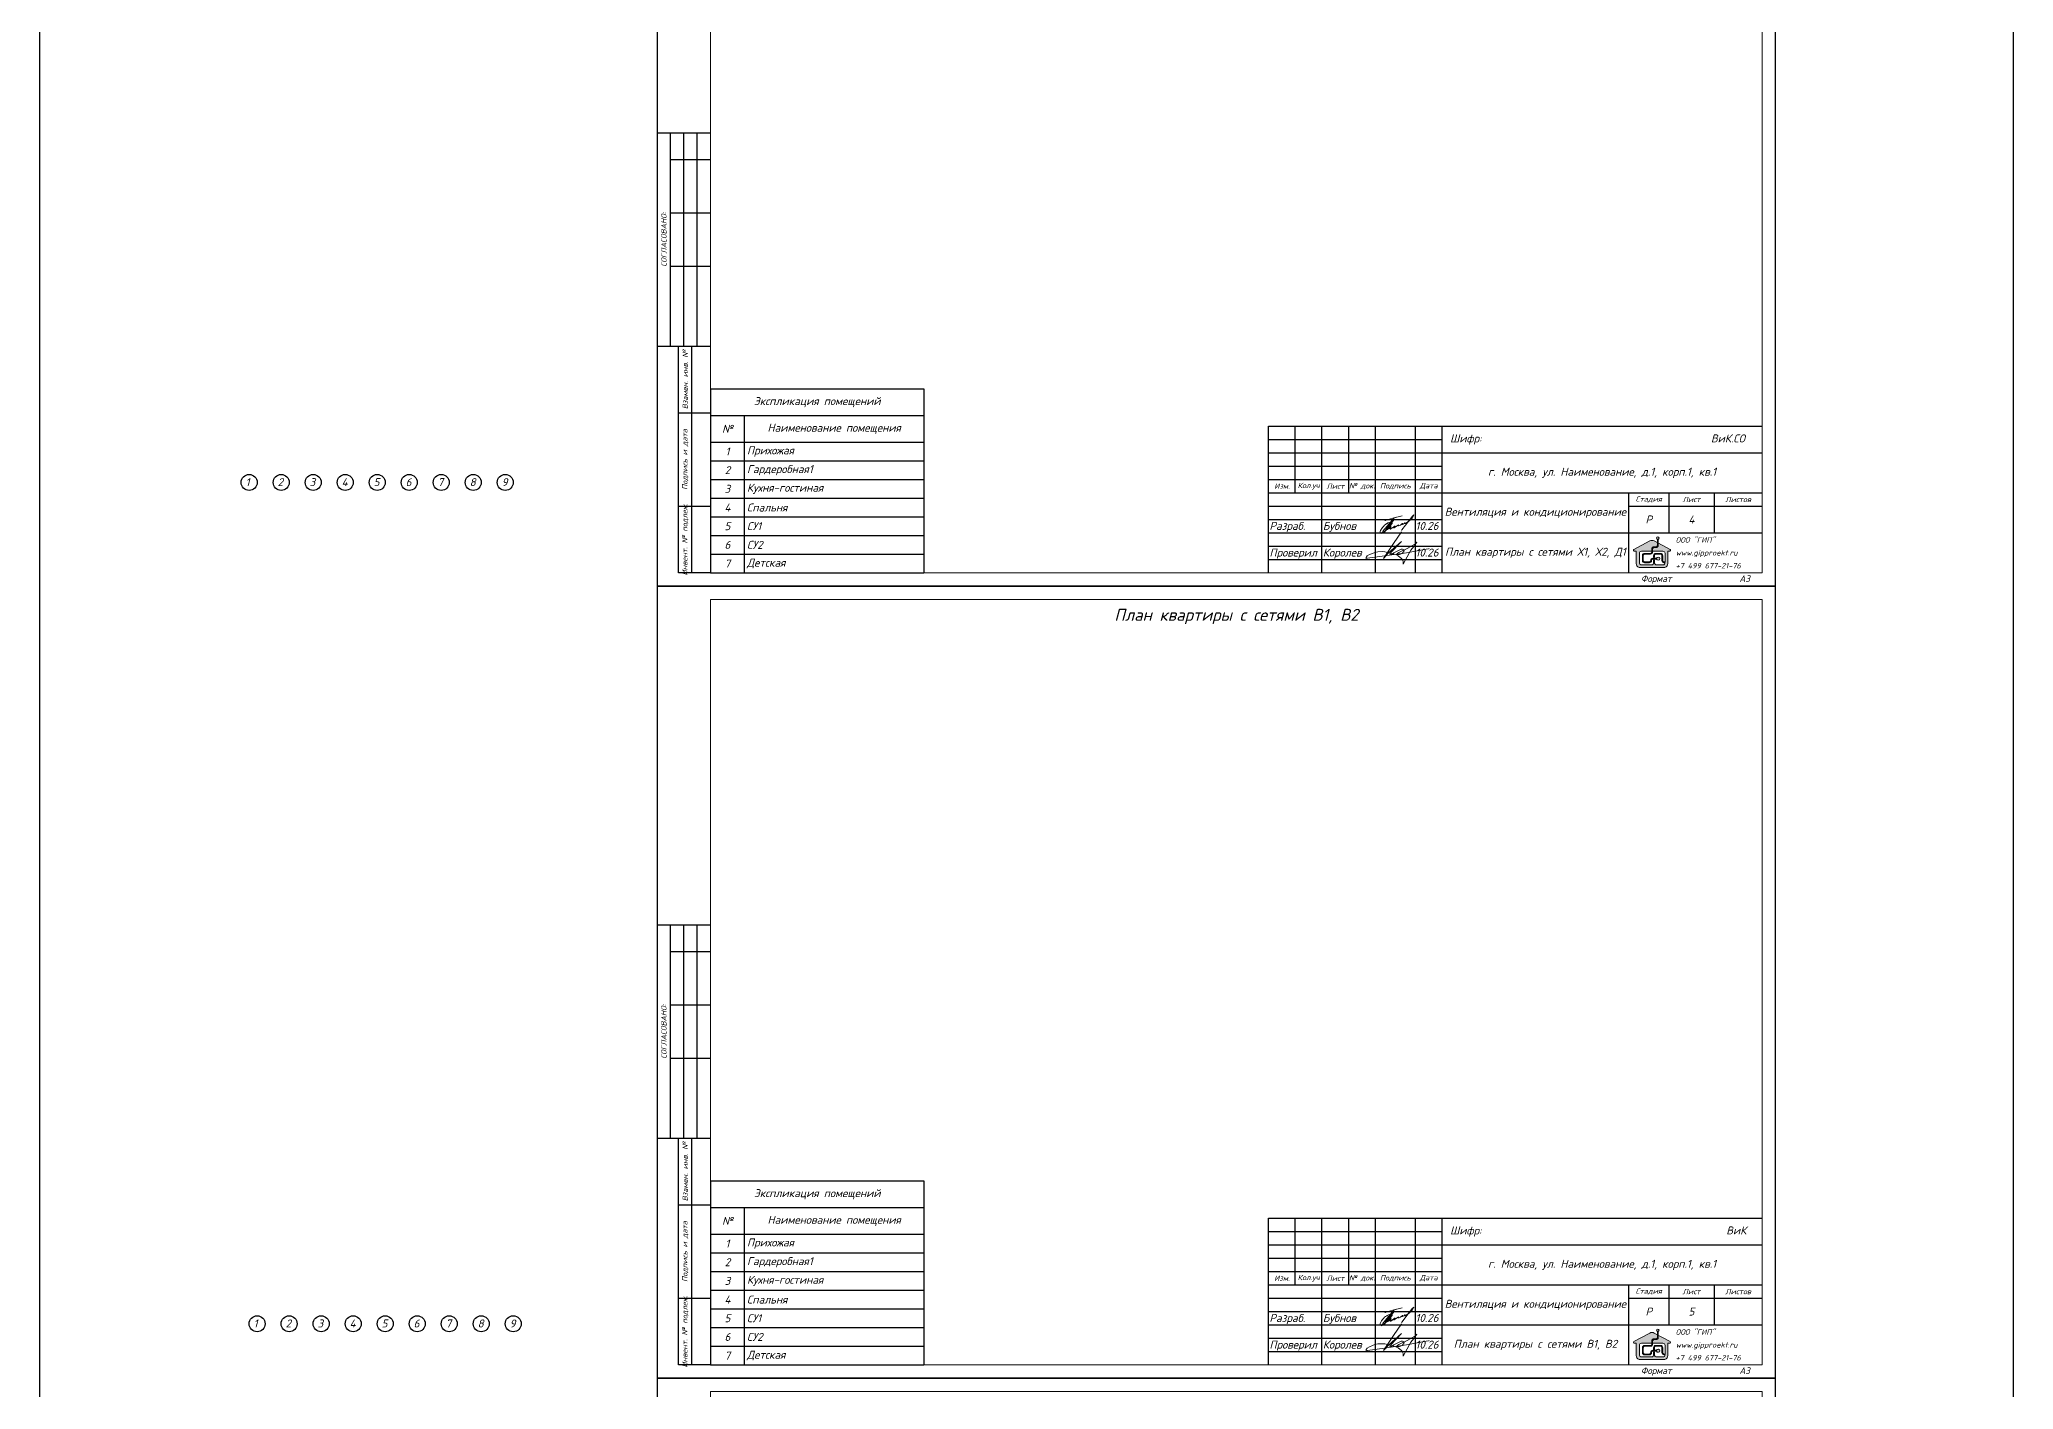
# Model space of a CAD drawing. Header units: millimetres. Extents: x 3082 to 230946, y 1570 to 312844.
# Drawn here: x 27330 to 64332, y 96982 to 122293 of the extents above; entities that cross this region are included whole.
import ezdxf
from ezdxf.enums import TextEntityAlignment as Align

# ---------------------------------------------------------------- set-up
doc = ezdxf.new("R2010")
doc.units = ezdxf.units.MM
doc.layers.add('A_K1', color=14, linetype='Continuous', lineweight=0)
doc.layers.add('Ramka', color=7, linetype='Continuous', lineweight=0)
for name, color, linetype in [('FORMAT', 7, 'Continuous'), ('FORMATKA', 7, 'Continuous'), ('TEXT', 250, 'Continuous')]:
    doc.layers.add(name, color=color, linetype=linetype)
doc.styles.add('ls_200', font='isocpeui.ttf', dxfattribs={"height": 200})

# ---------------------------------------------------------------- blocks, each defined once
blk = doc.blocks.new('giplogo01')
h = blk.add_hatch(color=5)
h.dxf.hatch_style = 1
h.paths.add_polyline_path([(210, 2227), (435, 2227, 0.4142136), (576, 2368), (576, 2667), (236, 2849, 0.2504322), (-236, 2849), (-1953, 1931, 0.7804491), (-1908, 1752), (-1692, 1752), (-1692, 400, 0.4142136), (-1292, 0), (0, 0), (1292, 0, 0.4142136), (1692, 400), (1692, 1752), (1908, 1752, 0.7804491), (1953, 1931), (665, 2619), (665, 2368, -0.4142136), (435, 2138), (210, 2138, 0.4142136), (69, 1997), (69, 1752), (1182, 1752, -0.4142136), (1412, 1522), (1412, 594), (1288, 594, -0.4142136), (1147, 735), (1147, 1287, 0.4142136), (917, 1517), (408, 1517, 0.4142136), (178, 1287), (178, 1091), (267, 1091), (267, 1287, -0.4142136), (408, 1428), (917, 1428, -0.4142136), (1058, 1287), (1058, 735, 0.4142136), (1288, 505), (1412, 505, -0.4142136), (1182, 275), (497, 275, -0.4142136), (267, 505), (267, 802), (178, 802), (178, 506, -0.4142136), (-52, 276), (-1133, 276, -0.4142136), (-1363, 506), (-1363, 1522, -0.4142136), (-1133, 1752), (-20, 1752), (-20, 1997, -0.4142136)])
h.paths.add_polyline_path([(69, 1661), (69, 1752), (-20, 1752), (-20, 1661, -0.4142136), (-161, 1520), (-796, 1520, 0.4142136), (-1026, 1290), (-1026, 729, 0.4142136), (-796, 499), (-285, 499, 0.4142136), (-55, 729), (-55, 761, -0.4142136), (86, 902), (497, 902, 7.5648083), (497, 991), (86, 991, 0.4142136), (-144, 761), (-144, 729, -0.4142136), (-285, 588), (-796, 588, -0.4142136), (-937, 729), (-937, 1290, -0.4142136), (-796, 1431), (-161, 1431, 0.4142136)], flags=17)
h.paths.add_polyline_path([(576, 3014), (576, 2667), (665, 2619), (665, 3014, 6.0054408)])
at = {"color": 5}
for points in [[(-1956, 1929), (-236, 2849, -0.2504322), (236, 2849), (1953, 1931, -0.7804491), (1908, 1752), (1692, 1752), (1692, 400, -0.4142136), (1292, 0), (0, 0), (-1292, 0, -0.4142136), (-1692, 400), (-1692, 1752), (-1908, 1752, -0.7804491), (-1953, 1931), (-236, 2849, -0.2504322), (236, 2849), (1956, 1929)], [(1412, 594), (1288, 594, -0.4142136), (1147, 735), (1147, 1287, 0.4142136), (917, 1517), (408, 1517, 0.4142136), (178, 1287), (178, 1091), (267, 1091), (267, 1287, -0.4142136), (408, 1428), (917, 1428, -0.4142136), (1058, 1287), (1058, 735, 0.4142136), (1288, 505), (1412, 505, -0.4142136), (1182, 275), (497, 275, -0.4142136), (267, 505), (267, 802), (178, 802), (178, 506, -0.4142136), (-52, 276), (-1133, 276, -0.4142136), (-1363, 506), (-1363, 1522, -0.4142136), (-1133, 1752), (1182, 1752, -0.4142136), (1412, 1522), (1412, 594), (1377, 594)]]:
    blk.add_lwpolyline(points, format="xyb", dxfattribs=at)
blk.add_lwpolyline([(665, 3014), (665, 2368, -0.4142136), (435, 2138), (210, 2138, 0.4142136), (69, 1997), (69, 1661, -0.4142136), (-161, 1431), (-796, 1431, 0.4142136), (-937, 1290), (-937, 729, 0.4142136), (-796, 588), (-285, 588, 0.4142136), (-144, 729), (-144, 761, -0.4142136), (86, 991), (497, 991, -7.5648083), (497, 902), (86, 902, 0.4142136), (-55, 761), (-55, 729, -0.4142136), (-285, 499), (-796, 499, -0.4142136), (-1026, 729), (-1026, 1290, -0.4142136), (-796, 1520), (-161, 1520, 0.4142136), (-20, 1661), (-20, 1997, -0.4142136), (210, 2227), (435, 2227), (210, 2227), (435, 2227, 0.4142136), (576, 2368), (576, 3014), (576, 3014), (576, 3014, -6.0054408)], format="xyb", close=True, dxfattribs=at)
blk = doc.blocks.new('*U446')
at = {"linetype": 'Continuous'}
for points in [[(-20961, 8500), (-19961, 8500)], [(-20711, 4500), (-20711, 8500)], [(-20461, 4500), (-20461, 8500)], [(-20211, 4500), (-20211, 8500)], [(-20711, 8000), (-19961, 8000)], [(-20711, 7000), (-19961, 7000)], [(-20711, 6000), (-19961, 6000)], [(-20961, 4500), (-19961, 4500)], [(-20561, 250), (-20561, 4500)], [(-20561, 4500), (-19979, 4500)], [(-20311, 250), (-20311, 4500)], [(-20561, 3250), (-19961, 3250)], [(-20561, 1500), (-19961, 1500)], [(-19961, 250), (-20561, 250)]]:
    blk.add_lwpolyline(points, dxfattribs=at)
for points in [[(-9500, 250), (-9500, 3000), (-250, 3000)], [(-9000, 1750), (-9000, 3000)], [(-8500, 250), (-8500, 3000)], [(-8000, 1750), (-8000, 3000)], [(-7500, 250), (-7500, 3000)], [(-6750, 250), (-6750, 3000)], [(-6250, 250), (-6250, 3000)], [(-9500, 2750), (-6250, 2750)], [(-9500, 2500), (-6250, 2500)], [(-9500, 2250), (-6250, 2250)], [(-6250, 2500), (-250, 2500)], [(-9500, 2000), (-6250, 2000)], [(-9500, 1750), (-6250, 1750)], [(-9500, 1500), (-6250, 1500)], [(-6250, 1750), (-250, 1750)], [(-2750, 250), (-2750, 1750)], [(-2750, 1500), (-250, 1500)], [(-2000, 1750), (-2000, 1000)], [(-1150, 1750), (-1150, 1000)], [(-9500, 1250), (-6250, 1250)], [(-9500, 1000), (-6250, 1000)], [(-9500, 750), (-6250, 750)], [(-6250, 1000), (-250, 1000)], [(-9500, 500), (-6250, 500)]]:
    blk.add_lwpolyline(points)
at = {"layer": 'Ramka', "color": 7}
for points in [[(-20961, 0), (0, 0), (0, 14850), (-20961, 14850)], [(-19961, 250), (-250, 250), (-250, 14600), (-19961, 14600)]]:
    blk.add_lwpolyline(points, close=True, dxfattribs=at)
at = {"layer": 'Ramka', "color": 5, "lineweight": 9, "flags": 128}
for points in [[(-7318, 1226), (-7313, 1234), (-7153, 1284), (-6999, 1321), (-7149, 1284), (-7318, 1082), (-7329, 1066), (-7345, 1044), (-7356, 1028), (-7367, 1012), (-7371, 1004), (-7372, 1001), (-7374, 1000), (-7377, 992), (-7382, 985), (-7367, 1012), (-7351, 1036), (-7329, 1066), (-7296, 1096), (-7279, 1113), (-7262, 1130), (-7246, 1145), (-7234, 1157), (-7220, 1170), (-7200, 1190), (-7173, 1217), (-7157, 1236), (-7149, 1246), (-7146, 1250), (-7143, 1255), (-7173, 1217), (-7201, 1180), (-7232, 1145), (-7241, 1132), (-7248, 1124), (-7263, 1106), (-7270, 1097), (-7285, 1080), (-7293, 1070), (-7299, 1062), (-7308, 1051), (-7309, 1047), (-7316, 1033), (-7319, 1028), (-7324, 1021), (-7328, 1015), (-7331, 1012), (-7333, 1011), (-7326, 1025), (-7322, 1032), (-7317, 1039), (-7312, 1047), (-7304, 1057), (-7271, 1096), (-7253, 1118), (-7231, 1138), (-7214, 1154), (-7200, 1168), (-7193, 1174), (-7185, 1181), (-7179, 1186), (-7202, 1156), (-7214, 1139), (-7230, 1117), (-7245, 1097), (-7252, 1088), (-7257, 1081), (-7261, 1076), (-7264, 1071), (-7267, 1067), (-7273, 1060), (-7237, 1102), (-7227, 1110), (-7220, 1120), (-7216, 1125), (-7206, 1134), (-7244, 1079), (-7223, 1116), (-7216, 1131), (-7208, 1148), (-7207, 1161), (-7206, 1168), (-7207, 1174), (-7209, 1184), (-7210, 1188), (-7216, 1193), (-7220, 1194), (-7226, 1195), (-7234, 1195), (-7251, 1190), (-7263, 1185), (-7276, 1178), (-7287, 1172), (-7311, 1155), (-7326, 1143), (-7349, 1121), (-7367, 1099), (-7378, 1083), (-7383, 1078), (-7391, 1064), (-7404, 1041), (-7409, 1025), (-7410, 1017), (-7410, 1010), (-7407, 1001), (-7402, 997), (-7390, 996), (-7378, 997), (-7353, 1012), (-7337, 1021), (-7299, 1049), (-7276, 1065), (-7259, 1076), (-7243, 1082), (-7218, 1097), (-7205, 1102), (-7216, 1086), (-7223, 1076), (-7225, 1073), (-7225, 1071), (-7219, 1070), (-7212, 1073), (-7154, 1115), (-7129, 1134), (-7147, 1115), (-7157, 1103), (-7159, 1099), (-7159, 1095), (-7154, 1094), (-7148, 1096), (-7063, 1150), (-7072, 1139), (-7073, 1134), (-7072, 1132), (-7071, 1132), (-7066, 1132), (-7051, 1135), (-7031, 1146), (-7013, 1156), (-6999, 1164), (-6991, 1169), (-6988, 1174), (-6987, 1175), (-6990, 1177), (-6996, 1176), (-7000, 1173), (-7002, 1169), (-7004, 1164), (-7005, 1161), (-7004, 1159), (-6998, 1157), (-6991, 1159), (-6981, 1163), (-6961, 1172), (-6955, 1174), (-6949, 1179), (-6947, 1181), (-6944, 1185), (-6944, 1188), (-6947, 1189), (-6950, 1189), (-6953, 1187), (-6956, 1184), (-6957, 1179), (-6957, 1177), (-6955, 1174), (-6952, 1174), (-6948, 1172), (-6942, 1175), (-6937, 1177), (-6865, 1222), (-6846, 1238), (-6825, 1258), (-6810, 1278), (-6802, 1290), (-6779, 1333), (-6780, 1335), (-6812, 1307), (-6868, 1230), (-7002, 1054), (-7008, 1044)], [(-7009, 1018), (-7157, 803), (-7348, 521), (-7251, 622), (-7007, 838), (-7216, 622), (-7231, 586), (-7199, 595), (-7155, 624), (-7018, 692), (-6988, 692), (-6963, 683), (-6961, 662), (-6998, 615), (-7048, 595), (-7086, 591), (-7095, 608), (-7061, 631), (-6894, 713), (-6727, 809), (-6720, 826), (-6725, 827), (-6729, 823), (-6749, 783), (-6835, 675), (-6869, 621), (-6979, 413), (-6980, 466), (-7002, 512), (-7070, 568), (-7119, 591), (-7203, 612), (-7274, 630), (-7325, 644), (-7363, 648), (-7456, 642), (-7507, 632), (-7554, 615), (-7608, 591), (-7651, 566), (-7675, 540), (-7677, 527), (-7664, 519), (-7646, 523), (-7327, 566), (-6914, 627), (-6617, 680), (-6549, 695), (-6503, 702), (-6491, 709)]]:
    blk.add_lwpolyline(points, dxfattribs=at)
at = {"layer": 'A_K1', "xscale": 0.1741164628948324, "yscale": 0.1741164628948324, "zscale": 0.1741164628948324}
blk.add_blockref('giplogo01', (-2314, 351), dxfattribs=at)
at = {"layer": 'A_K1', "color": 5, "insert": (-1870, 625), "char_height": 100, "width": 1620.21, "attachment_point": 4, "line_spacing_factor": 1.45, "style": 'ls_200'}
blk.add_mtext('\\pxql;ООО "ГИП"\\Pwww.gipproekt.ru\\P+7 499 677-21-76', dxfattribs=at)
at = {"layer": 'Ramka', "lineweight": 9, "style": 'ls_200'}
for s, p in [('Разраб.', (-9485, 1055)), ('Бубнов', (-8485, 1055)), ('10.26', (-6750, 1055)), ('Проверил', (-9485, 555)), ('Королев', (-8485, 555)), ('10.26', (-6750, 555))]:
    blk.add_text(s, height=150, dxfattribs=at).set_placement(p)
at = {"layer": 'TEXT', "color": 0, "linetype": 'Continuous', "lineweight": 0, "char_height": 100, "attachment_point": 5, "rotation": 90, "style": 'ls_200'}
for s, insert, width in [('\\pxqc;СОГЛАСОВАНО:', (-20836, 6500), 4000), ('\\pxqc;Взамен. инв. №', (-20436, 3875), 1250), ('\\pxqc;Подпись и дата', (-20436, 2375), 1750), ('\\pxqc;Инвент. № подлеж.', (-20436, 875), 1250)]:
    blk.add_mtext(s, dxfattribs=dict(at, insert=insert, width=width))
at = {"layer": 'TEXT', "color": 0, "linetype": 'Continuous', "lineweight": 0, "style": 'ls_200'}
for s, insert, char_height, width, attachment_point in [('\\pxi1,ql;Шифр:                                             ВиК.СО', (-6250, 2750), 150, 6000, 4), ('\\pxqc;Изм.', (-9250, 1875), 100, 500, 5), ('\\pxqc;Кол.уч', (-8750, 1875), 100, 500, 5), ('\\pxqc;Лист', (-8250, 1875), 100, 500, 5), ('№ док.', (-7750, 1875), 100, 500, 5), ('\\pxqc;Подпись', (-7125, 1875), 100, 750, 5), ('\\pxqc;Дата', (-6500, 1875), 100, 500, 5), ('\\pxqc;Стадия', (-2375, 1625), 100, 750, 5), ('\\pxqc;Лист', (-1575, 1625), 100, 850, 5), ('\\pxqc;Листов', (-700, 1625), 100, 900, 5), ('\\pxqc;Вентиляция и кондиционирование', (-6250, 1375), 150, 3500, 4), ('\\pxqc;Формат                А3', (-250, 125), 124.67, 2500, 6)]:
    blk.add_mtext(s, dxfattribs=dict(at, insert=insert, char_height=char_height, width=width, attachment_point=attachment_point))
blk = doc.blocks.new('*U455')
at = {"linetype": 'Continuous'}
for points in [[(-20961, 8500), (-19961, 8500)], [(-20711, 4500), (-20711, 8500)], [(-20461, 4500), (-20461, 8500)], [(-20211, 4500), (-20211, 8500)], [(-20711, 8000), (-19961, 8000)], [(-20711, 7000), (-19961, 7000)], [(-20711, 6000), (-19961, 6000)], [(-20961, 4500), (-19961, 4500)], [(-20561, 250), (-20561, 4500)], [(-20561, 4500), (-19979, 4500)], [(-20311, 250), (-20311, 4500)], [(-20561, 3250), (-19961, 3250)], [(-20561, 1500), (-19961, 1500)], [(-19961, 250), (-20561, 250)]]:
    blk.add_lwpolyline(points, dxfattribs=at)
for points in [[(-9500, 250), (-9500, 3000), (-250, 3000)], [(-9000, 1750), (-9000, 3000)], [(-8500, 250), (-8500, 3000)], [(-8000, 1750), (-8000, 3000)], [(-7500, 250), (-7500, 3000)], [(-6750, 250), (-6750, 3000)], [(-6250, 250), (-6250, 3000)], [(-9500, 2750), (-6250, 2750)], [(-9500, 2500), (-6250, 2500)], [(-9500, 2250), (-6250, 2250)], [(-6250, 2500), (-250, 2500)], [(-9500, 2000), (-6250, 2000)], [(-9500, 1750), (-6250, 1750)], [(-9500, 1500), (-6250, 1500)], [(-6250, 1750), (-250, 1750)], [(-2750, 250), (-2750, 1750)], [(-2750, 1500), (-250, 1500)], [(-2000, 1750), (-2000, 1000)], [(-1150, 1750), (-1150, 1000)], [(-9500, 1250), (-6250, 1250)], [(-9500, 1000), (-6250, 1000)], [(-9500, 750), (-6250, 750)], [(-6250, 1000), (-250, 1000)], [(-9500, 500), (-6250, 500)]]:
    blk.add_lwpolyline(points)
at = {"layer": 'Ramka', "color": 7}
for points in [[(-20961, 0), (0, 0), (0, 14850), (-20961, 14850)], [(-19961, 250), (-250, 250), (-250, 14600), (-19961, 14600)]]:
    blk.add_lwpolyline(points, close=True, dxfattribs=at)
at = {"layer": 'Ramka', "color": 5, "lineweight": 9, "flags": 128}
for points in [[(-7318, 1226), (-7313, 1234), (-7153, 1284), (-6999, 1321), (-7149, 1284), (-7318, 1082), (-7329, 1066), (-7345, 1044), (-7356, 1028), (-7367, 1012), (-7371, 1004), (-7372, 1001), (-7374, 1000), (-7377, 992), (-7382, 985), (-7367, 1012), (-7351, 1036), (-7329, 1066), (-7296, 1096), (-7279, 1113), (-7262, 1130), (-7246, 1145), (-7234, 1157), (-7220, 1170), (-7200, 1190), (-7173, 1217), (-7157, 1236), (-7149, 1246), (-7146, 1250), (-7143, 1255), (-7173, 1217), (-7201, 1180), (-7232, 1145), (-7241, 1132), (-7248, 1124), (-7263, 1106), (-7270, 1097), (-7285, 1080), (-7293, 1070), (-7299, 1062), (-7308, 1051), (-7309, 1047), (-7316, 1033), (-7319, 1028), (-7324, 1021), (-7328, 1015), (-7331, 1012), (-7333, 1011), (-7326, 1025), (-7322, 1032), (-7317, 1039), (-7312, 1047), (-7304, 1057), (-7271, 1096), (-7253, 1118), (-7231, 1138), (-7214, 1154), (-7200, 1168), (-7193, 1174), (-7185, 1181), (-7179, 1186), (-7202, 1156), (-7214, 1139), (-7230, 1117), (-7245, 1097), (-7252, 1088), (-7257, 1081), (-7261, 1076), (-7264, 1071), (-7267, 1067), (-7273, 1060), (-7237, 1102), (-7227, 1110), (-7220, 1120), (-7216, 1125), (-7206, 1134), (-7244, 1079), (-7223, 1116), (-7216, 1131), (-7208, 1148), (-7207, 1161), (-7206, 1168), (-7207, 1174), (-7209, 1184), (-7210, 1188), (-7216, 1193), (-7220, 1194), (-7226, 1195), (-7234, 1195), (-7251, 1190), (-7263, 1185), (-7276, 1178), (-7287, 1172), (-7311, 1155), (-7326, 1143), (-7349, 1121), (-7367, 1099), (-7378, 1083), (-7383, 1078), (-7391, 1064), (-7404, 1041), (-7409, 1025), (-7410, 1017), (-7410, 1010), (-7407, 1001), (-7402, 997), (-7390, 996), (-7378, 997), (-7353, 1012), (-7337, 1021), (-7299, 1049), (-7276, 1065), (-7259, 1076), (-7243, 1082), (-7218, 1097), (-7205, 1102), (-7216, 1086), (-7223, 1076), (-7225, 1073), (-7225, 1071), (-7219, 1070), (-7212, 1073), (-7154, 1115), (-7129, 1134), (-7147, 1115), (-7157, 1103), (-7159, 1099), (-7159, 1095), (-7154, 1094), (-7148, 1096), (-7063, 1150), (-7072, 1139), (-7073, 1134), (-7072, 1132), (-7071, 1132), (-7066, 1132), (-7051, 1135), (-7031, 1146), (-7013, 1156), (-6999, 1164), (-6991, 1169), (-6988, 1174), (-6987, 1175), (-6990, 1177), (-6996, 1176), (-7000, 1173), (-7002, 1169), (-7004, 1164), (-7005, 1161), (-7004, 1159), (-6998, 1157), (-6991, 1159), (-6981, 1163), (-6961, 1172), (-6955, 1174), (-6949, 1179), (-6947, 1181), (-6944, 1185), (-6944, 1188), (-6947, 1189), (-6950, 1189), (-6953, 1187), (-6956, 1184), (-6957, 1179), (-6957, 1177), (-6955, 1174), (-6952, 1174), (-6948, 1172), (-6942, 1175), (-6937, 1177), (-6865, 1222), (-6846, 1238), (-6825, 1258), (-6810, 1278), (-6802, 1290), (-6779, 1333), (-6780, 1335), (-6812, 1307), (-6868, 1230), (-7002, 1054), (-7008, 1044)], [(-7009, 1018), (-7157, 803), (-7348, 521), (-7251, 622), (-7007, 838), (-7216, 622), (-7231, 586), (-7199, 595), (-7155, 624), (-7018, 692), (-6988, 692), (-6963, 683), (-6961, 662), (-6998, 615), (-7048, 595), (-7086, 591), (-7095, 608), (-7061, 631), (-6894, 713), (-6727, 809), (-6720, 826), (-6725, 827), (-6729, 823), (-6749, 783), (-6835, 675), (-6869, 621), (-6979, 413), (-6980, 466), (-7002, 512), (-7070, 568), (-7119, 591), (-7203, 612), (-7274, 630), (-7325, 644), (-7363, 648), (-7456, 642), (-7507, 632), (-7554, 615), (-7608, 591), (-7651, 566), (-7675, 540), (-7677, 527), (-7664, 519), (-7646, 523), (-7327, 566), (-6914, 627), (-6617, 680), (-6549, 695), (-6503, 702), (-6491, 709)]]:
    blk.add_lwpolyline(points, dxfattribs=at)
at = {"layer": 'A_K1', "xscale": 0.1741164628948324, "yscale": 0.1741164628948324, "zscale": 0.1741164628948324}
blk.add_blockref('giplogo01', (-2314, 351), dxfattribs=at)
at = {"layer": 'A_K1', "color": 5, "insert": (-1870, 625), "char_height": 100, "width": 1620.21, "attachment_point": 4, "line_spacing_factor": 1.45, "style": 'ls_200'}
blk.add_mtext('\\pxql;ООО "ГИП"\\Pwww.gipproekt.ru\\P+7 499 677-21-76', dxfattribs=at)
at = {"layer": 'Ramka', "lineweight": 9, "style": 'ls_200'}
for s, p in [('Разраб.', (-9485, 1055)), ('Бубнов', (-8485, 1055)), ('10.26', (-6750, 1055)), ('Проверил', (-9485, 555)), ('Королев', (-8485, 555)), ('10.26', (-6750, 555))]:
    blk.add_text(s, height=150, dxfattribs=at).set_placement(p)
at = {"layer": 'TEXT', "color": 0, "linetype": 'Continuous', "lineweight": 0, "char_height": 100, "attachment_point": 5, "rotation": 90, "style": 'ls_200'}
for s, insert, width in [('\\pxqc;СОГЛАСОВАНО:', (-20836, 6500), 4000), ('\\pxqc;Взамен. инв. №', (-20436, 3875), 1250), ('\\pxqc;Подпись и дата', (-20436, 2375), 1750), ('\\pxqc;Инвент. № подлеж.', (-20436, 875), 1250)]:
    blk.add_mtext(s, dxfattribs=dict(at, insert=insert, width=width))
at = {"layer": 'TEXT', "color": 0, "linetype": 'Continuous', "lineweight": 0, "style": 'ls_200'}
for s, insert, char_height, width, attachment_point in [('\\pxi1,ql;Шифр:                                                ВиК', (-6250, 2750), 150, 6000, 4), ('\\pxqc;Изм.', (-9250, 1875), 100, 500, 5), ('\\pxqc;Кол.уч', (-8750, 1875), 100, 500, 5), ('\\pxqc;Лист', (-8250, 1875), 100, 500, 5), ('№ док.', (-7750, 1875), 100, 500, 5), ('\\pxqc;Подпись', (-7125, 1875), 100, 750, 5), ('\\pxqc;Дата', (-6500, 1875), 100, 500, 5), ('\\pxqc;Стадия', (-2375, 1625), 100, 750, 5), ('\\pxqc;Лист', (-1575, 1625), 100, 850, 5), ('\\pxqc;Листов', (-700, 1625), 100, 900, 5), ('\\pxqc;Вентиляция и кондиционирование', (-6250, 1375), 150, 3500, 4), ('\\pxqc;Формат                А3', (-250, 125), 124.67, 2500, 6)]:
    blk.add_mtext(s, dxfattribs=dict(at, insert=insert, char_height=char_height, width=width, attachment_point=attachment_point))
blk = doc.blocks.new('*U454')
at = {"linetype": 'Continuous'}
for points in [[(-20961, 8500), (-19961, 8500)], [(-20711, 4500), (-20711, 8500)], [(-20461, 4500), (-20461, 8500)], [(-20211, 4500), (-20211, 8500)], [(-20711, 8000), (-19961, 8000)], [(-20711, 7000), (-19961, 7000)], [(-20711, 6000), (-19961, 6000)], [(-20961, 4500), (-19961, 4500)], [(-20561, 250), (-20561, 4500)], [(-20561, 4500), (-19979, 4500)], [(-20311, 250), (-20311, 4500)], [(-20561, 3250), (-19961, 3250)], [(-20561, 1500), (-19961, 1500)], [(-19961, 250), (-20561, 250)]]:
    blk.add_lwpolyline(points, dxfattribs=at)
for points in [[(-9500, 250), (-9500, 3000), (-250, 3000)], [(-9000, 1750), (-9000, 3000)], [(-8500, 250), (-8500, 3000)], [(-8000, 1750), (-8000, 3000)], [(-7500, 250), (-7500, 3000)], [(-6750, 250), (-6750, 3000)], [(-6250, 250), (-6250, 3000)], [(-9500, 2750), (-6250, 2750)], [(-9500, 2500), (-6250, 2500)], [(-9500, 2250), (-6250, 2250)], [(-6250, 2500), (-250, 2500)], [(-9500, 2000), (-6250, 2000)], [(-9500, 1750), (-6250, 1750)], [(-9500, 1500), (-6250, 1500)], [(-6250, 1750), (-250, 1750)], [(-2750, 250), (-2750, 1750)], [(-2750, 1500), (-250, 1500)], [(-2000, 1750), (-2000, 1000)], [(-1150, 1750), (-1150, 1000)], [(-9500, 1250), (-6250, 1250)], [(-9500, 1000), (-6250, 1000)], [(-9500, 750), (-6250, 750)], [(-6250, 1000), (-250, 1000)], [(-9500, 500), (-6250, 500)]]:
    blk.add_lwpolyline(points)
at = {"layer": 'Ramka', "color": 7}
for points in [[(-20961, 0), (0, 0), (0, 14850), (-20961, 14850)], [(-19961, 250), (-250, 250), (-250, 14600), (-19961, 14600)]]:
    blk.add_lwpolyline(points, close=True, dxfattribs=at)
at = {"layer": 'Ramka', "color": 5, "lineweight": 9, "flags": 128}
for points in [[(-7318, 1226), (-7313, 1234), (-7153, 1284), (-6999, 1321), (-7149, 1284), (-7318, 1082), (-7329, 1066), (-7345, 1044), (-7356, 1028), (-7367, 1012), (-7371, 1004), (-7372, 1001), (-7374, 1000), (-7377, 992), (-7382, 985), (-7367, 1012), (-7351, 1036), (-7329, 1066), (-7296, 1096), (-7279, 1113), (-7262, 1130), (-7246, 1145), (-7234, 1157), (-7220, 1170), (-7200, 1190), (-7173, 1217), (-7157, 1236), (-7149, 1246), (-7146, 1250), (-7143, 1255), (-7173, 1217), (-7201, 1180), (-7232, 1145), (-7241, 1132), (-7248, 1124), (-7263, 1106), (-7270, 1097), (-7285, 1080), (-7293, 1070), (-7299, 1062), (-7308, 1051), (-7309, 1047), (-7316, 1033), (-7319, 1028), (-7324, 1021), (-7328, 1015), (-7331, 1012), (-7333, 1011), (-7326, 1025), (-7322, 1032), (-7317, 1039), (-7312, 1047), (-7304, 1057), (-7271, 1096), (-7253, 1118), (-7231, 1138), (-7214, 1154), (-7200, 1168), (-7193, 1174), (-7185, 1181), (-7179, 1186), (-7202, 1156), (-7214, 1139), (-7230, 1117), (-7245, 1097), (-7252, 1088), (-7257, 1081), (-7261, 1076), (-7264, 1071), (-7267, 1067), (-7273, 1060), (-7237, 1102), (-7227, 1110), (-7220, 1120), (-7216, 1125), (-7206, 1134), (-7244, 1079), (-7223, 1116), (-7216, 1131), (-7208, 1148), (-7207, 1161), (-7206, 1168), (-7207, 1174), (-7209, 1184), (-7210, 1188), (-7216, 1193), (-7220, 1194), (-7226, 1195), (-7234, 1195), (-7251, 1190), (-7263, 1185), (-7276, 1178), (-7287, 1172), (-7311, 1155), (-7326, 1143), (-7349, 1121), (-7367, 1099), (-7378, 1083), (-7383, 1078), (-7391, 1064), (-7404, 1041), (-7409, 1025), (-7410, 1017), (-7410, 1010), (-7407, 1001), (-7402, 997), (-7390, 996), (-7378, 997), (-7353, 1012), (-7337, 1021), (-7299, 1049), (-7276, 1065), (-7259, 1076), (-7243, 1082), (-7218, 1097), (-7205, 1102), (-7216, 1086), (-7223, 1076), (-7225, 1073), (-7225, 1071), (-7219, 1070), (-7212, 1073), (-7154, 1115), (-7129, 1134), (-7147, 1115), (-7157, 1103), (-7159, 1099), (-7159, 1095), (-7154, 1094), (-7148, 1096), (-7063, 1150), (-7072, 1139), (-7073, 1134), (-7072, 1132), (-7071, 1132), (-7066, 1132), (-7051, 1135), (-7031, 1146), (-7013, 1156), (-6999, 1164), (-6991, 1169), (-6988, 1174), (-6987, 1175), (-6990, 1177), (-6996, 1176), (-7000, 1173), (-7002, 1169), (-7004, 1164), (-7005, 1161), (-7004, 1159), (-6998, 1157), (-6991, 1159), (-6981, 1163), (-6961, 1172), (-6955, 1174), (-6949, 1179), (-6947, 1181), (-6944, 1185), (-6944, 1188), (-6947, 1189), (-6950, 1189), (-6953, 1187), (-6956, 1184), (-6957, 1179), (-6957, 1177), (-6955, 1174), (-6952, 1174), (-6948, 1172), (-6942, 1175), (-6937, 1177), (-6865, 1222), (-6846, 1238), (-6825, 1258), (-6810, 1278), (-6802, 1290), (-6779, 1333), (-6780, 1335), (-6812, 1307), (-6868, 1230), (-7002, 1054), (-7008, 1044)], [(-7009, 1018), (-7157, 803), (-7348, 521), (-7251, 622), (-7007, 838), (-7216, 622), (-7231, 586), (-7199, 595), (-7155, 624), (-7018, 692), (-6988, 692), (-6963, 683), (-6961, 662), (-6998, 615), (-7048, 595), (-7086, 591), (-7095, 608), (-7061, 631), (-6894, 713), (-6727, 809), (-6720, 826), (-6725, 827), (-6729, 823), (-6749, 783), (-6835, 675), (-6869, 621), (-6979, 413), (-6980, 466), (-7002, 512), (-7070, 568), (-7119, 591), (-7203, 612), (-7274, 630), (-7325, 644), (-7363, 648), (-7456, 642), (-7507, 632), (-7554, 615), (-7608, 591), (-7651, 566), (-7675, 540), (-7677, 527), (-7664, 519), (-7646, 523), (-7327, 566), (-6914, 627), (-6617, 680), (-6549, 695), (-6503, 702), (-6491, 709)]]:
    blk.add_lwpolyline(points, dxfattribs=at)
at = {"layer": 'A_K1', "xscale": 0.1741164628948324, "yscale": 0.1741164628948324, "zscale": 0.1741164628948324}
blk.add_blockref('giplogo01', (-2314, 351), dxfattribs=at)
at = {"layer": 'A_K1', "color": 5, "insert": (-1870, 625), "char_height": 100, "width": 1620.21, "attachment_point": 4, "line_spacing_factor": 1.45, "style": 'ls_200'}
blk.add_mtext('\\pxql;ООО "ГИП"\\Pwww.gipproekt.ru\\P+7 499 677-21-76', dxfattribs=at)
at = {"layer": 'Ramka', "lineweight": 9, "style": 'ls_200'}
for s, p in [('Разраб.', (-9485, 1055)), ('Бубнов', (-8485, 1055)), ('10.26', (-6750, 1055)), ('Проверил', (-9485, 555)), ('Королев', (-8485, 555)), ('10.26', (-6750, 555))]:
    blk.add_text(s, height=150, dxfattribs=at).set_placement(p)
at = {"layer": 'TEXT', "color": 0, "linetype": 'Continuous', "lineweight": 0, "char_height": 100, "attachment_point": 5, "rotation": 90, "style": 'ls_200'}
for s, insert, width in [('\\pxqc;СОГЛАСОВАНО:', (-20836, 6500), 4000), ('\\pxqc;Взамен. инв. №', (-20436, 3875), 1250), ('\\pxqc;Подпись и дата', (-20436, 2375), 1750), ('\\pxqc;Инвент. № подлеж.', (-20436, 875), 1250)]:
    blk.add_mtext(s, dxfattribs=dict(at, insert=insert, width=width))
at = {"layer": 'TEXT', "color": 0, "linetype": 'Continuous', "lineweight": 0, "style": 'ls_200'}
for s, insert, char_height, width, attachment_point in [('\\pxi1,ql;Шифр:                                                ВиК', (-6250, 2750), 150, 6000, 4), ('\\pxqc;Изм.', (-9250, 1875), 100, 500, 5), ('\\pxqc;Кол.уч', (-8750, 1875), 100, 500, 5), ('\\pxqc;Лист', (-8250, 1875), 100, 500, 5), ('№ док.', (-7750, 1875), 100, 500, 5), ('\\pxqc;Подпись', (-7125, 1875), 100, 750, 5), ('\\pxqc;Дата', (-6500, 1875), 100, 500, 5), ('\\pxqc;Стадия', (-2375, 1625), 100, 750, 5), ('\\pxqc;Лист', (-1575, 1625), 100, 850, 5), ('\\pxqc;Листов', (-700, 1625), 100, 900, 5), ('\\pxqc;Вентиляция и кондиционирование', (-6250, 1375), 150, 3500, 4), ('\\pxqc;Формат                А3', (-250, 125), 124.67, 2500, 6)]:
    blk.add_mtext(s, dxfattribs=dict(at, insert=insert, char_height=char_height, width=width, attachment_point=attachment_point))
blk = doc.blocks.new('*U490')
at = {"layer": 'FORMATKA', "lineweight": 0, "insert": (0, 0), "char_height": 150, "width": 6000, "attachment_point": 5, "style": 'ls_200'}
blk.add_mtext('\\pxqc;{\\C0;г. Москва, ул. Наименование, д.1, корп.1, кв.1}', dxfattribs=at)
blk = doc.blocks.new('*U491')
at = {"color": 0, "linetype": 'ByBlock', "lineweight": -2, "transparency": 16777216}
for p in [(0, -44550), (0, -59400)]:
    blk.add_blockref('*U490', p, dxfattribs=at)
blk = doc.blocks.new('*T496')
at = {"color": 0, "linetype": 'ByBlock', "lineweight": -2, "transparency": 16777216}
for p, q in [((0, 0), (4000, 0)), ((0, 0), (0, -3450)), ((4000, 0), (4000, -3450)), ((0, -500), (4000, -500)), ((632, -500), (632, -3450)), ((0, -1000), (4000, -1000)), ((0, -1350), (4000, -1350)), ((0, -1700), (4000, -1700)), ((0, -2050), (4000, -2050)), ((0, -2400), (4000, -2400)), ((0, -2750), (4000, -2750)), ((0, -3100), (4000, -3100)), ((0, -3450), (4000, -3450))]:
    blk.add_line(p, q, dxfattribs=at)
at = {"color": 0, "transparency": 16777216, "char_height": 150, "style": 'ls_200'}
for s, insert, width, attachment_point in [('Экспликация помещений', (2000, -250), 3997, 5), ('№', (316, -750), 628.58, 5), ('Наименование помещения', (2316, -750), 3365.42, 5), ('1', (316, -1175), 628.58, 5), ('Прихожая', (682, -1175), 3268.42, 4), ('2', (316, -1525), 628.58, 5), ('Гардеробная1', (682, -1525), 3268.42, 4), ('3', (316, -1875), 628.58, 5), ('Кухня-гостиная', (682, -1875), 3268.42, 4), ('4', (316, -2225), 628.58, 5), ('Спальня', (682, -2225), 3268.42, 4), ('5', (316, -2575), 628.58, 5), ('СУ1', (682, -2575), 3268.42, 4), ('6', (316, -2925), 628.58, 5), ('СУ2', (682, -2925), 3268.42, 4), ('7', (316, -3275), 628.58, 5), ('Детская', (682, -3275), 3268.42, 4)]:
    blk.add_mtext(s, dxfattribs=dict(at, insert=insert, width=width, attachment_point=attachment_point))
blk = doc.blocks.new('*T497')
at = {"color": 0, "linetype": 'ByBlock', "lineweight": -2, "transparency": 16777216}
for p, q in [((0, 0), (4000, 0)), ((0, 0), (0, -3450)), ((4000, 0), (4000, -3450)), ((0, -500), (4000, -500)), ((632, -500), (632, -3450)), ((0, -1000), (4000, -1000)), ((0, -1350), (4000, -1350)), ((0, -1700), (4000, -1700)), ((0, -2050), (4000, -2050)), ((0, -2400), (4000, -2400)), ((0, -2750), (4000, -2750)), ((0, -3100), (4000, -3100)), ((0, -3450), (4000, -3450))]:
    blk.add_line(p, q, dxfattribs=at)
at = {"color": 0, "transparency": 16777216, "char_height": 150, "style": 'ls_200'}
for s, insert, width, attachment_point in [('Экспликация помещений', (2000, -250), 3997, 5), ('№', (316, -750), 628.58, 5), ('Наименование помещения', (2316, -750), 3365.42, 5), ('1', (316, -1175), 628.58, 5), ('Прихожая', (682, -1175), 3268.42, 4), ('2', (316, -1525), 628.58, 5), ('Гардеробная1', (682, -1525), 3268.42, 4), ('3', (316, -1875), 628.58, 5), ('Кухня-гостиная', (682, -1875), 3268.42, 4), ('4', (316, -2225), 628.58, 5), ('Спальня', (682, -2225), 3268.42, 4), ('5', (316, -2575), 628.58, 5), ('СУ1', (682, -2575), 3268.42, 4), ('6', (316, -2925), 628.58, 5), ('СУ2', (682, -2925), 3268.42, 4), ('7', (316, -3275), 628.58, 5), ('Детская', (682, -3275), 3268.42, 4)]:
    blk.add_mtext(s, dxfattribs=dict(at, insert=insert, width=width, attachment_point=attachment_point))
blk = doc.blocks.new('*U398')
at = {"linetype": 'ByBlock'}
blk.add_circle((0, 0), 150, dxfattribs=at)
at = {"linetype": 'ByBlock', "style": 'ls_200'}
blk.add_text('1', height=150, dxfattribs=at).set_placement((-67, -70))
blk = doc.blocks.new('*U399')
at = {"linetype": 'ByBlock'}
blk.add_circle((0, 0), 150, dxfattribs=at)
at = {"linetype": 'ByBlock', "style": 'ls_200'}
blk.add_text('2', height=150, dxfattribs=at).set_placement((-67, -70))
blk = doc.blocks.new('*U396')
at = {"linetype": 'ByBlock'}
blk.add_circle((0, 0), 150, dxfattribs=at)
at = {"linetype": 'ByBlock', "style": 'ls_200'}
blk.add_text('3', height=150, dxfattribs=at).set_placement((-67, -70))
blk = doc.blocks.new('*U397')
at = {"linetype": 'ByBlock'}
blk.add_circle((0, 0), 150, dxfattribs=at)
at = {"linetype": 'ByBlock', "style": 'ls_200'}
blk.add_text('4', height=150, dxfattribs=at).set_placement((-67, -70))
blk = doc.blocks.new('*U400')
at = {"linetype": 'ByBlock'}
blk.add_circle((0, 0), 150, dxfattribs=at)
at = {"linetype": 'ByBlock', "style": 'ls_200'}
blk.add_text('5', height=150, dxfattribs=at).set_placement((-67, -70))
blk = doc.blocks.new('*U401')
at = {"linetype": 'ByBlock'}
blk.add_circle((0, 0), 150, dxfattribs=at)
at = {"linetype": 'ByBlock', "style": 'ls_200'}
blk.add_text('6', height=150, dxfattribs=at).set_placement((-67, -70))
blk = doc.blocks.new('*U402')
at = {"linetype": 'ByBlock'}
blk.add_circle((0, 0), 150, dxfattribs=at)
at = {"linetype": 'ByBlock', "style": 'ls_200'}
blk.add_text('7', height=150, dxfattribs=at).set_placement((-67, -70))
blk = doc.blocks.new('*U403')
at = {"linetype": 'ByBlock'}
blk.add_circle((0, 0), 150, dxfattribs=at)
at = {"linetype": 'ByBlock', "style": 'ls_200'}
blk.add_text('8', height=150, dxfattribs=at).set_placement((-67, -70))
blk = doc.blocks.new('*U404')
at = {"linetype": 'ByBlock'}
blk.add_circle((0, 0), 150, dxfattribs=at)
at = {"linetype": 'ByBlock', "style": 'ls_200'}
blk.add_text('9', height=150, dxfattribs=at).set_placement((-67, -70))

msp = doc.modelspace()

# ---------------------------------------------------------------- linework, layer by layer
at = {"color": 6}
msp.add_lwpolyline([(27330.2, 170754.5), (27330.2, 1570.2), (64332.3, 1570.2), (64332.3, 189770.2), (27330.2, 189770.2), (27330.2, 189770.2), (27330.2, 170754.5)], close=True, dxfattribs=at)
at = {"layer": 'FORMAT'}
for points in [[(38909.6, 112043.7), (59870.1, 112043.7), (59870.1, 126893.7), (38909.6, 126893.7)], [(38909.6, 97193.7), (59870.1, 97193.7), (59870.1, 112043.7), (38909.6, 112043.7)], [(38909.6, 82343.7), (59870.1, 82343.7), (59870.1, 97193.7), (38909.6, 97193.7)]]:
    msp.add_lwpolyline(points, close=True, dxfattribs=at)

# ---------------------------------------------------------------- block references
for name, p in [('*U491', (56620.1, 158718.7)), ('*T497', (39909.6, 115743.7)), ('*T496', (39909.6, 100893.7))]:
    msp.add_blockref(name, p)
at = {"lineweight": 0}
for name, p in [('*U398', (31260.6, 113988.7)), ('*U399', (31860.6, 113988.7)), ('*U396', (32460.6, 113988.7)), ('*U397', (33060.6, 113988.7)), ('*U400', (33660.6, 113988.7)), ('*U401', (34260.6, 113988.7)), ('*U402', (34860.6, 113988.7)), ('*U403', (35460.6, 113988.7)), ('*U404', (36060.6, 113988.7)), ('*U398', (31410.2, 98215.3)), ('*U399', (32010.2, 98215.3)), ('*U396', (32610.2, 98215.3)), ('*U397', (33210.2, 98215.3)), ('*U400', (33810.2, 98215.3)), ('*U401', (34410.2, 98215.3)), ('*U402', (35010.2, 98215.3)), ('*U403', (35610.2, 98215.3)), ('*U404', (36210.2, 98215.3))]:
    msp.add_blockref(name, p, dxfattribs=at)
at = {"layer": 'FORMAT'}
for name, p in [('*U446', (59870.1, 112043.7)), ('*U455', (59870.1, 97193.7)), ('*U454', (59870.1, 82343.7))]:
    msp.add_blockref(name, p, dxfattribs=at)

# ---------------------------------------------------------------- texts
at = {"layer": 'Ramka', "lineweight": 0, "style": 'ls_200'}
msp.add_text('План квартиры с сетями В1, В2', height=225, dxfattribs=at).set_placement((49764.9, 111506.4), align=Align.MIDDLE_CENTER)
at = {"layer": 'TEXT', "color": 0, "linetype": 'Continuous', "lineweight": 0, "char_height": 150, "attachment_point": 4, "style": 'ls_200'}
for s, insert, width in [('\\pxqc;Р', (57120.1, 113293.7), 750), ('\\pxqc;4', (57870.1, 113293.7), 850), ('\\pxqc;{\\C256;План квартиры с сетями Х1, Х2, Д1}', (53620.1, 112668.7), 3500), ('\\pxqc;Р', (57120.1, 98443.7), 750), ('\\pxqc;5', (57870.1, 98443.7), 850), ('\\pxqc;План квартиры c сетями В1, В2', (53620.1, 97818.7), 3500)]:
    msp.add_mtext(s, dxfattribs=dict(at, insert=insert, width=width))

doc.saveas('drawing.dxf')
